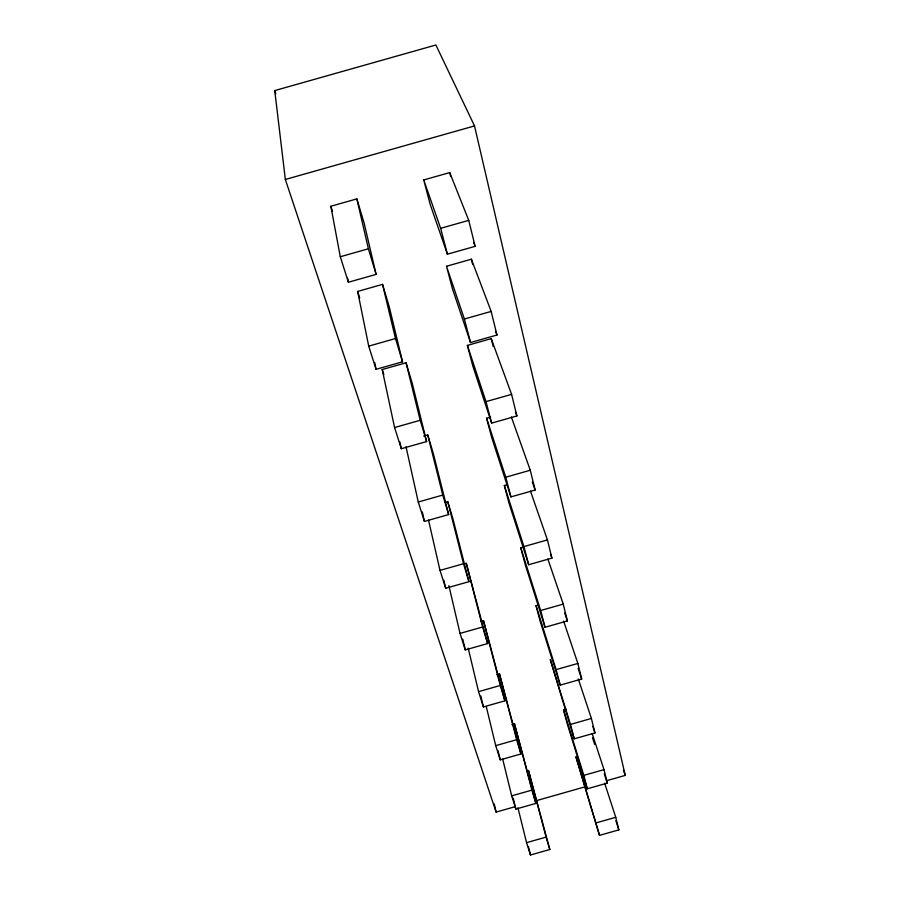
<?xml version="1.0" encoding="UTF-8"?>
<svg xmlns="http://www.w3.org/2000/svg" width="900" height="900" viewBox="0 0 900 900"><rect width="100%" height="100%" fill="white"/><g stroke="black" fill="none" stroke-linecap="round" stroke-linejoin="round"><path stroke-width="1.35" d="M357.649 291.431L382.534 284.377L389.216 306.664L402.525 361.811L376.076 369.315L368.707 346.129L357.649 291.431L359.707 297.956M446.501 266.254L471.375 259.211L491.164 311.423L496.98 335.036L470.531 342.54L452.43 288.743L446.501 266.254L464.377 319.016L470.531 342.54M368.707 346.129L395.494 338.535L382.534 284.377M464.377 319.016L491.164 311.423M382.219 369.54L406.069 362.79L412.223 383.265L426.611 441.551L401.321 448.718L394.582 427.545L382.219 369.54L383.827 374.647M467.381 345.409L491.22 338.647L511.594 394.369L516.904 415.946L491.625 423.113L472.838 366.075L467.381 345.409L486 401.625L491.625 423.113M394.582 427.545L420.188 420.289L406.069 362.79M486 401.625L511.594 394.369M423.697 436.084L427.736 434.947L433.406 453.825L448.661 514.564L424.44 521.438L418.264 502.02L406.035 446.816M511.335 416.959L530.269 470.239L535.151 490.027L510.93 496.901L491.636 437.31L486.596 418.252L490.635 417.105M418.264 502.02L442.766 495.067L427.736 434.947M486.596 418.252L505.777 477.191L530.269 470.239M445.151 502.301L447.739 501.57L452.981 519.041L468.934 581.67L445.691 588.274L440.01 570.398L428.512 520.065M530.483 491.13L547.436 539.91L551.914 558.124L528.683 564.716L509.006 503.145L504.349 485.505L506.936 484.774M440.01 570.398L463.511 563.726L447.739 501.57M504.349 485.505L523.935 546.581L547.436 539.91M463.613 564.03L466.267 563.288L487.62 643.567L465.289 649.913L460.035 633.409L448.886 585.664M547.864 559.024L563.243 604.102L567.382 620.921L545.051 627.266L525.105 564.176L520.785 547.808L523.44 547.054M480.915 621.326L483.469 620.606L504.911 700.83L483.412 706.939L478.553 691.65L468.202 648.158M563.614 621.067L577.856 663.446L581.692 679.028L560.194 685.125L540.067 620.91L536.051 605.678L538.605 604.946M460.035 633.409L482.614 626.996L466.267 563.288M520.785 547.808L540.664 610.515L563.243 604.102M496.868 674.73L499.5 673.988L520.965 753.964L500.243 759.847L495.72 745.65L486.27 706.556M478.553 691.65L500.276 685.485L483.469 620.606M536.051 605.678L556.132 669.623L577.856 663.446M511.92 724.545L514.462 723.814L535.894 803.396L515.891 809.077L511.684 795.859L502.695 759.15M592.222 733.714L604.001 769.624L607.32 783.09L587.317 788.783L567.045 723.15L563.546 709.875L566.089 709.155M495.72 745.65L516.656 739.71L499.5 673.988M570.476 724.41L591.401 718.47L594.967 732.938L574.245 738.821L550.271 659.565L570.476 724.41L574.245 738.821M511.684 795.859L531.889 790.121L514.462 723.814M563.546 709.875L583.808 775.361L604.001 769.624M606.42 780.75L625.252 775.395L474.514 125.921L435.881 45L274.748 90.585L285.345 179.471L496.114 812.104L514.946 806.749M536.467 800.629L584.899 786.87M526.567 842.659L546.075 837.113L528.457 770.445L549.821 849.499L530.494 855L526.567 842.659L517.939 807.84M596.239 822.847L615.746 817.301L618.84 829.879L599.512 835.369L575.966 756.945L599.512 835.369M285.345 179.471L474.514 125.921M330.851 206.246L356.861 198.889L364.162 223.211L376.121 274.387L348.39 282.24L340.29 256.748L330.851 206.246L332.46 211.354M423.731 179.955L449.73 172.586L468.743 220.365L475.132 246.341L447.412 254.194L430.211 204.502L423.731 179.955L440.64 228.319L447.412 254.194M340.29 256.748L368.392 248.782L356.861 198.889M440.64 228.319L468.743 220.365M473.614 242.46L475.132 246.341M495.517 331.144L496.98 335.036M515.475 411.998L516.904 415.946M532.361 482.141L535.151 490.027M550.564 554.22L551.914 558.124M623.43 770.107L625.252 775.395M564.716 613.08L567.382 620.921M578.126 668.374L581.692 679.028M578.306 678.971L591.401 718.47M592.785 726.334L594.967 732.938M592.504 737.775L594.675 744.435M604.271 773.764L607.32 783.09M604.665 783.191L615.746 817.301M615.859 820.688L618.84 829.879M274.748 90.585L275.794 93.802M368.392 248.782L376.121 274.387M395.494 338.535L402.525 361.811M420.188 420.289L426.611 441.551M442.766 495.067L448.661 514.564M463.511 563.726L468.934 581.67M482.614 626.996L487.62 643.567M500.276 685.485L504.911 700.83M516.656 739.71L520.965 753.964M531.889 790.121L535.894 803.396M546.075 837.113L549.821 849.499M505.777 477.191L510.93 496.901M523.935 546.581L528.683 564.716M540.664 610.515L545.051 627.266M556.132 669.623L560.194 685.125M583.808 775.361L587.317 788.783M449.73 172.586L450.697 176.479M471.375 259.211L472.702 264.521M491.22 338.647L493.166 346.433M528.491 846.956L530.494 855M513.214 798.188L515.891 809.077M497.947 750.386L500.243 759.847M480.803 696.026L483.412 706.939M462.757 639.169L465.289 649.913M443.835 580.219L445.691 588.274M494.235 803.925L496.114 812.104M422.314 511.92L424.44 521.438M399.848 441.889L401.321 448.718M374.681 362.52L376.076 369.315M347.614 278.156L348.39 282.24"/></g></svg>
